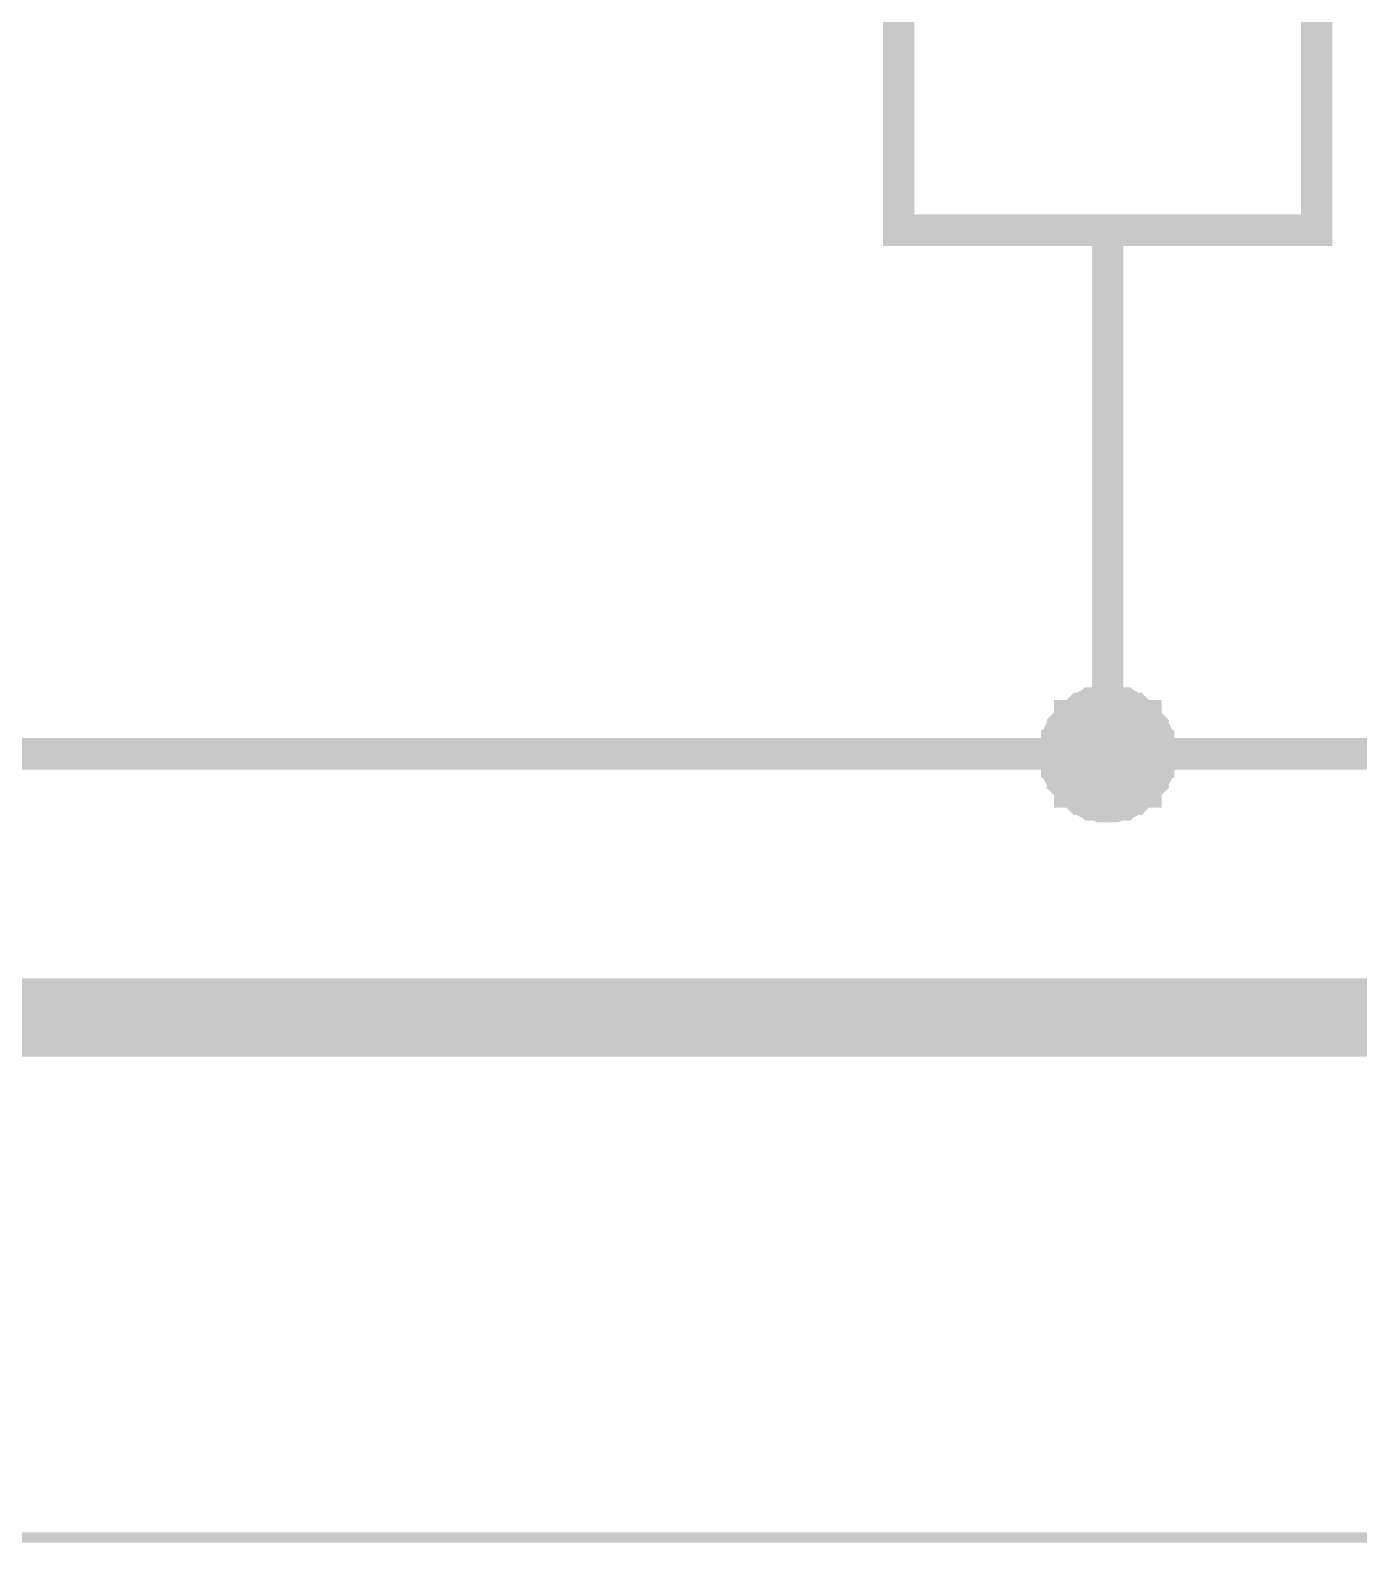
# Model space of a CAD drawing. Extents: x 0 to 594, y 0 to 420.
# Drawn here: x 32.33 to 45.03, y -0.05 to 14.4 of the extents above; entities that cross this region are included whole.
import ezdxf

# ---------------------------------------------------------------- set-up
doc = ezdxf.new("R2010")
doc.units = 0
doc.layers.add('SHEET', color=255, linetype='CONTINUOUS')

msp = doc.modelspace()

# ---------------------------------------------------------------- linework, layer by layer
at = {"layer": 'SHEET'}
for points, const_width in [([(0.174, 420), (0.174, 0), (593.861, 0), (593.861, 420), (0.174, 420), (0.174, 420)], 0.0991), ([(0.174, 420), (0.174, 0), (593.861, 0), (593.861, 420), (0.174, 420), (0.174, 420)], 0.0991), ([(40.633, 22.498), (44.626, 22.498), (44.626, 12.491), (40.633, 12.491), (40.633, 22.498)], 0.3)]:
    msp.add_lwpolyline(points, close=True, dxfattribs=dict(at, const_width=const_width))
for points, const_width in [([(27.644, 24.999), (27.644, 7.488), (42.63, 7.488), (55.114, 7.488), (77.619, 7.488), (77.619, 37.49)], 0.3), ([(42.63, 12.491), (42.63, 7.488)], 0.3), ([(42.126, 7.488), (42.126, 7.505), (42.126, 7.54), (42.126, 7.557), (42.143, 7.592), (42.143, 7.609), (42.143, 7.644), (42.161, 7.661), (42.161, 7.679), (42.178, 7.713), (42.195, 7.731), (42.195, 7.748), (42.213, 7.766), (42.23, 7.783), (42.247, 7.8), (42.265, 7.818), (42.265, 7.852), (42.3, 7.852), (42.317, 7.87), (42.334, 7.887), (42.352, 7.905), (42.369, 7.922), (42.386, 7.922), (42.404, 7.939), (42.438, 7.957), (42.456, 7.957), (42.473, 7.974), (42.508, 7.974), (42.525, 7.974), (42.56, 7.991), (42.577, 7.991), (42.612, 7.991), (42.63, 7.991)], 0.3), ([(42.126, 7.488), (42.126, 7.505), (42.126, 7.54), (42.126, 7.557), (42.143, 7.592), (42.143, 7.609), (42.143, 7.644), (42.161, 7.661), (42.161, 7.679), (42.178, 7.713), (42.195, 7.731), (42.195, 7.748), (42.213, 7.766), (42.23, 7.783), (42.247, 7.8), (42.265, 7.818), (42.265, 7.852), (42.3, 7.852), (42.317, 7.87), (42.334, 7.887), (42.352, 7.905), (42.369, 7.922), (42.386, 7.922), (42.404, 7.939), (42.438, 7.957), (42.456, 7.957), (42.473, 7.974), (42.508, 7.974), (42.525, 7.974), (42.56, 7.991), (42.577, 7.991), (42.612, 7.991), (42.63, 7.991)], 0.3), ([(42.126, 7.488), (42.126, 7.505), (42.126, 7.54), (42.126, 7.557), (42.143, 7.592), (42.143, 7.609), (42.143, 7.644), (42.161, 7.661), (42.161, 7.679), (42.178, 7.713), (42.195, 7.731), (42.195, 7.748), (42.213, 7.766), (42.23, 7.783), (42.247, 7.8), (42.265, 7.818), (42.265, 7.852), (42.3, 7.852), (42.317, 7.87), (42.334, 7.887), (42.352, 7.905), (42.369, 7.922), (42.386, 7.922), (42.404, 7.939), (42.438, 7.957), (42.456, 7.957), (42.473, 7.974), (42.508, 7.974), (42.525, 7.974), (42.56, 7.991), (42.577, 7.991), (42.612, 7.991), (42.63, 7.991)], 0.3), ([(42.126, 7.488), (42.126, 7.505), (42.126, 7.54), (42.126, 7.557), (42.143, 7.592), (42.143, 7.609), (42.143, 7.644), (42.161, 7.661), (42.161, 7.679), (42.178, 7.713), (42.195, 7.731), (42.195, 7.748), (42.213, 7.766), (42.23, 7.783), (42.247, 7.8), (42.265, 7.818), (42.265, 7.852), (42.3, 7.852), (42.317, 7.87), (42.334, 7.887), (42.352, 7.905), (42.369, 7.922), (42.386, 7.922), (42.404, 7.939), (42.438, 7.957), (42.456, 7.957), (42.473, 7.974), (42.508, 7.974), (42.525, 7.974), (42.56, 7.991), (42.577, 7.991), (42.612, 7.991), (42.63, 7.991)], 0.3), ([(42.126, 7.488), (42.126, 7.505), (42.126, 7.54), (42.126, 7.557), (42.143, 7.592), (42.143, 7.609), (42.143, 7.644), (42.161, 7.661), (42.161, 7.679), (42.178, 7.713), (42.195, 7.731), (42.195, 7.748), (42.213, 7.766), (42.23, 7.783), (42.247, 7.8), (42.265, 7.818), (42.265, 7.852), (42.3, 7.852), (42.317, 7.87), (42.334, 7.887), (42.352, 7.905), (42.369, 7.922), (42.386, 7.922), (42.404, 7.939), (42.438, 7.957), (42.456, 7.957), (42.473, 7.974), (42.508, 7.974), (42.525, 7.974), (42.56, 7.991), (42.577, 7.991), (42.612, 7.991), (42.63, 7.991)], 0.3), ([(42.63, 7.991), (42.63, 7.991)], 0.3), ([(42.63, 7.991), (42.647, 7.991), (42.682, 7.991), (42.699, 7.991), (42.734, 7.974), (42.751, 7.974), (42.786, 7.974), (42.803, 7.957), (42.821, 7.957), (42.855, 7.939), (42.873, 7.922), (42.89, 7.922), (42.907, 7.905), (42.925, 7.887), (42.942, 7.87), (42.959, 7.852), (42.994, 7.852), (42.994, 7.818), (43.012, 7.8), (43.029, 7.783), (43.046, 7.766), (43.064, 7.748), (43.064, 7.731), (43.081, 7.713), (43.098, 7.679), (43.098, 7.661), (43.116, 7.644), (43.116, 7.609), (43.116, 7.592), (43.133, 7.557), (43.133, 7.54), (43.133, 7.505), (43.133, 7.488)], 0.3), ([(42.63, 7.991), (42.63, 7.991)], 0.3), ([(42.63, 7.991), (42.647, 7.991), (42.682, 7.991), (42.699, 7.991), (42.734, 7.974), (42.751, 7.974), (42.786, 7.974), (42.803, 7.957), (42.821, 7.957), (42.855, 7.939), (42.873, 7.922), (42.89, 7.922), (42.907, 7.905), (42.925, 7.887), (42.942, 7.87), (42.959, 7.852), (42.994, 7.852), (42.994, 7.818), (43.012, 7.8), (43.029, 7.783), (43.046, 7.766), (43.064, 7.748), (43.064, 7.731), (43.081, 7.713), (43.098, 7.679), (43.098, 7.661), (43.116, 7.644), (43.116, 7.609), (43.116, 7.592), (43.133, 7.557), (43.133, 7.54), (43.133, 7.505), (43.133, 7.488)], 0.3), ([(42.63, 7.991), (42.63, 7.991)], 0.3), ([(42.63, 7.991), (42.647, 7.991), (42.682, 7.991), (42.699, 7.991), (42.734, 7.974), (42.751, 7.974), (42.786, 7.974), (42.803, 7.957), (42.821, 7.957), (42.855, 7.939), (42.873, 7.922), (42.89, 7.922), (42.907, 7.905), (42.925, 7.887), (42.942, 7.87), (42.959, 7.852), (42.994, 7.852), (42.994, 7.818), (43.012, 7.8), (43.029, 7.783), (43.046, 7.766), (43.064, 7.748), (43.064, 7.731), (43.081, 7.713), (43.098, 7.679), (43.098, 7.661), (43.116, 7.644), (43.116, 7.609), (43.116, 7.592), (43.133, 7.557), (43.133, 7.54), (43.133, 7.505), (43.133, 7.488)], 0.3), ([(42.63, 7.991), (42.63, 7.991)], 0.3), ([(42.63, 7.991), (42.647, 7.991), (42.682, 7.991), (42.699, 7.991), (42.734, 7.974), (42.751, 7.974), (42.786, 7.974), (42.803, 7.957), (42.821, 7.957), (42.855, 7.939), (42.873, 7.922), (42.89, 7.922), (42.907, 7.905), (42.925, 7.887), (42.942, 7.87), (42.959, 7.852), (42.994, 7.852), (42.994, 7.818), (43.012, 7.8), (43.029, 7.783), (43.046, 7.766), (43.064, 7.748), (43.064, 7.731), (43.081, 7.713), (43.098, 7.679), (43.098, 7.661), (43.116, 7.644), (43.116, 7.609), (43.116, 7.592), (43.133, 7.557), (43.133, 7.54), (43.133, 7.505), (43.133, 7.488)], 0.3), ([(42.63, 7.991), (42.63, 7.991)], 0.3), ([(42.63, 7.991), (42.647, 7.991), (42.682, 7.991), (42.699, 7.991), (42.734, 7.974), (42.751, 7.974), (42.786, 7.974), (42.803, 7.957), (42.821, 7.957), (42.855, 7.939), (42.873, 7.922), (42.89, 7.922), (42.907, 7.905), (42.925, 7.887), (42.942, 7.87), (42.959, 7.852), (42.994, 7.852), (42.994, 7.818), (43.012, 7.8), (43.029, 7.783), (43.046, 7.766), (43.064, 7.748), (43.064, 7.731), (43.081, 7.713), (43.098, 7.679), (43.098, 7.661), (43.116, 7.644), (43.116, 7.609), (43.116, 7.592), (43.133, 7.557), (43.133, 7.54), (43.133, 7.505), (43.133, 7.488)], 0.3), ([(42.126, 7.488), (42.126, 7.505), (42.126, 7.54), (42.126, 7.557), (42.143, 7.592), (42.143, 7.609), (42.143, 7.644), (42.161, 7.661), (42.161, 7.679), (42.178, 7.713), (42.195, 7.731), (42.195, 7.748), (42.213, 7.766), (42.23, 7.783), (42.247, 7.8), (42.265, 7.818), (42.265, 7.852), (42.3, 7.852), (42.317, 7.87), (42.334, 7.887), (42.352, 7.905), (42.369, 7.922), (42.386, 7.922), (42.404, 7.939), (42.438, 7.957), (42.456, 7.957), (42.473, 7.974), (42.508, 7.974), (42.525, 7.974), (42.56, 7.991), (42.577, 7.991), (42.612, 7.991), (42.63, 7.991)], 0.0991), ([(42.126, 7.488), (42.126, 7.505), (42.126, 7.54), (42.126, 7.557), (42.143, 7.592), (42.143, 7.609), (42.143, 7.644), (42.161, 7.661), (42.161, 7.679), (42.178, 7.713), (42.195, 7.731), (42.195, 7.748), (42.213, 7.766), (42.23, 7.783), (42.247, 7.8), (42.265, 7.818), (42.265, 7.852), (42.3, 7.852), (42.317, 7.87), (42.334, 7.887), (42.352, 7.905), (42.369, 7.922), (42.386, 7.922), (42.404, 7.939), (42.438, 7.957), (42.456, 7.957), (42.473, 7.974), (42.508, 7.974), (42.525, 7.974), (42.56, 7.991), (42.577, 7.991), (42.612, 7.991), (42.63, 7.991)], 0.0991), ([(42.126, 7.488), (42.126, 7.505), (42.126, 7.54), (42.126, 7.557), (42.143, 7.592), (42.143, 7.609), (42.143, 7.644), (42.161, 7.661), (42.161, 7.679), (42.178, 7.713), (42.195, 7.731), (42.195, 7.748), (42.213, 7.766), (42.23, 7.783), (42.247, 7.8), (42.265, 7.818), (42.265, 7.852), (42.3, 7.852), (42.317, 7.87), (42.334, 7.887), (42.352, 7.905), (42.369, 7.922), (42.386, 7.922), (42.404, 7.939), (42.438, 7.957), (42.456, 7.957), (42.473, 7.974), (42.508, 7.974), (42.525, 7.974), (42.56, 7.991), (42.577, 7.991), (42.612, 7.991), (42.63, 7.991)], 0.0991), ([(42.126, 7.488), (42.126, 7.505), (42.126, 7.54), (42.126, 7.557), (42.143, 7.592), (42.143, 7.609), (42.143, 7.644), (42.161, 7.661), (42.161, 7.679), (42.178, 7.713), (42.195, 7.731), (42.195, 7.748), (42.213, 7.766), (42.23, 7.783), (42.247, 7.8), (42.265, 7.818), (42.265, 7.852), (42.3, 7.852), (42.317, 7.87), (42.334, 7.887), (42.352, 7.905), (42.369, 7.922), (42.386, 7.922), (42.404, 7.939), (42.438, 7.957), (42.456, 7.957), (42.473, 7.974), (42.508, 7.974), (42.525, 7.974), (42.56, 7.991), (42.577, 7.991), (42.612, 7.991), (42.63, 7.991)], 0.0991), ([(42.126, 7.488), (42.126, 7.505), (42.126, 7.54), (42.126, 7.557), (42.143, 7.592), (42.143, 7.609), (42.143, 7.644), (42.161, 7.661), (42.161, 7.679), (42.178, 7.713), (42.195, 7.731), (42.195, 7.748), (42.213, 7.766), (42.23, 7.783), (42.247, 7.8), (42.265, 7.818), (42.265, 7.852), (42.3, 7.852), (42.317, 7.87), (42.334, 7.887), (42.352, 7.905), (42.369, 7.922), (42.386, 7.922), (42.404, 7.939), (42.438, 7.957), (42.456, 7.957), (42.473, 7.974), (42.508, 7.974), (42.525, 7.974), (42.56, 7.991), (42.577, 7.991), (42.612, 7.991), (42.63, 7.991)], 0.0991), ([(42.63, 7.991), (42.63, 7.991)], 0.0991), ([(42.63, 7.991), (42.647, 7.991), (42.682, 7.991), (42.699, 7.991), (42.734, 7.974), (42.751, 7.974), (42.786, 7.974), (42.803, 7.957), (42.821, 7.957), (42.855, 7.939), (42.873, 7.922), (42.89, 7.922), (42.907, 7.905), (42.925, 7.887), (42.942, 7.87), (42.959, 7.852), (42.994, 7.852), (42.994, 7.818), (43.012, 7.8), (43.029, 7.783), (43.046, 7.766), (43.064, 7.748), (43.064, 7.731), (43.081, 7.713), (43.098, 7.679), (43.098, 7.661), (43.116, 7.644), (43.116, 7.609), (43.116, 7.592), (43.133, 7.557), (43.133, 7.54), (43.133, 7.505), (43.133, 7.488)], 0.0991), ([(42.63, 7.991), (42.63, 7.991)], 0.0991), ([(42.63, 7.991), (42.647, 7.991), (42.682, 7.991), (42.699, 7.991), (42.734, 7.974), (42.751, 7.974), (42.786, 7.974), (42.803, 7.957), (42.821, 7.957), (42.855, 7.939), (42.873, 7.922), (42.89, 7.922), (42.907, 7.905), (42.925, 7.887), (42.942, 7.87), (42.959, 7.852), (42.994, 7.852), (42.994, 7.818), (43.012, 7.8), (43.029, 7.783), (43.046, 7.766), (43.064, 7.748), (43.064, 7.731), (43.081, 7.713), (43.098, 7.679), (43.098, 7.661), (43.116, 7.644), (43.116, 7.609), (43.116, 7.592), (43.133, 7.557), (43.133, 7.54), (43.133, 7.505), (43.133, 7.488)], 0.0991), ([(42.63, 7.991), (42.63, 7.991)], 0.0991), ([(42.63, 7.991), (42.647, 7.991), (42.682, 7.991), (42.699, 7.991), (42.734, 7.974), (42.751, 7.974), (42.786, 7.974), (42.803, 7.957), (42.821, 7.957), (42.855, 7.939), (42.873, 7.922), (42.89, 7.922), (42.907, 7.905), (42.925, 7.887), (42.942, 7.87), (42.959, 7.852), (42.994, 7.852), (42.994, 7.818), (43.012, 7.8), (43.029, 7.783), (43.046, 7.766), (43.064, 7.748), (43.064, 7.731), (43.081, 7.713), (43.098, 7.679), (43.098, 7.661), (43.116, 7.644), (43.116, 7.609), (43.116, 7.592), (43.133, 7.557), (43.133, 7.54), (43.133, 7.505), (43.133, 7.488)], 0.0991), ([(42.63, 7.991), (42.63, 7.991)], 0.0991), ([(42.63, 7.991), (42.647, 7.991), (42.682, 7.991), (42.699, 7.991), (42.734, 7.974), (42.751, 7.974), (42.786, 7.974), (42.803, 7.957), (42.821, 7.957), (42.855, 7.939), (42.873, 7.922), (42.89, 7.922), (42.907, 7.905), (42.925, 7.887), (42.942, 7.87), (42.959, 7.852), (42.994, 7.852), (42.994, 7.818), (43.012, 7.8), (43.029, 7.783), (43.046, 7.766), (43.064, 7.748), (43.064, 7.731), (43.081, 7.713), (43.098, 7.679), (43.098, 7.661), (43.116, 7.644), (43.116, 7.609), (43.116, 7.592), (43.133, 7.557), (43.133, 7.54), (43.133, 7.505), (43.133, 7.488)], 0.0991), ([(42.63, 7.991), (42.63, 7.991)], 0.0991), ([(42.63, 7.991), (42.647, 7.991), (42.682, 7.991), (42.699, 7.991), (42.734, 7.974), (42.751, 7.974), (42.786, 7.974), (42.803, 7.957), (42.821, 7.957), (42.855, 7.939), (42.873, 7.922), (42.89, 7.922), (42.907, 7.905), (42.925, 7.887), (42.942, 7.87), (42.959, 7.852), (42.994, 7.852), (42.994, 7.818), (43.012, 7.8), (43.029, 7.783), (43.046, 7.766), (43.064, 7.748), (43.064, 7.731), (43.081, 7.713), (43.098, 7.679), (43.098, 7.661), (43.116, 7.644), (43.116, 7.609), (43.116, 7.592), (43.133, 7.557), (43.133, 7.54), (43.133, 7.505), (43.133, 7.488)], 0.0991), ([(42.63, 6.984), (42.612, 6.984), (42.577, 6.984), (42.56, 6.984), (42.525, 7.001), (42.508, 7.001), (42.473, 7.001), (42.456, 7.019), (42.438, 7.019), (42.404, 7.036), (42.386, 7.053), (42.369, 7.053), (42.352, 7.071), (42.334, 7.088), (42.317, 7.105), (42.3, 7.123), (42.265, 7.123), (42.265, 7.158), (42.247, 7.175), (42.23, 7.192), (42.213, 7.21), (42.195, 7.227), (42.195, 7.244), (42.178, 7.262), (42.161, 7.296), (42.161, 7.314), (42.143, 7.331), (42.143, 7.366), (42.143, 7.383), (42.126, 7.418), (42.126, 7.435), (42.126, 7.47), (42.126, 7.488)], 0.3), ([(42.126, 7.488), (42.126, 7.488)], 0.3), ([(42.63, 6.984), (42.612, 6.984), (42.577, 6.984), (42.56, 6.984), (42.525, 7.001), (42.508, 7.001), (42.473, 7.001), (42.456, 7.019), (42.438, 7.019), (42.404, 7.036), (42.386, 7.053), (42.369, 7.053), (42.352, 7.071), (42.334, 7.088), (42.317, 7.105), (42.3, 7.123), (42.265, 7.123), (42.265, 7.158), (42.247, 7.175), (42.23, 7.192), (42.213, 7.21), (42.195, 7.227), (42.195, 7.244), (42.178, 7.262), (42.161, 7.296), (42.161, 7.314), (42.143, 7.331), (42.143, 7.366), (42.143, 7.383), (42.126, 7.418), (42.126, 7.435), (42.126, 7.47), (42.126, 7.488)], 0.3), ([(42.126, 7.488), (42.126, 7.488)], 0.3), ([(42.63, 6.984), (42.612, 6.984), (42.577, 6.984), (42.56, 6.984), (42.525, 7.001), (42.508, 7.001), (42.473, 7.001), (42.456, 7.019), (42.438, 7.019), (42.404, 7.036), (42.386, 7.053), (42.369, 7.053), (42.352, 7.071), (42.334, 7.088), (42.317, 7.105), (42.3, 7.123), (42.265, 7.123), (42.265, 7.158), (42.247, 7.175), (42.23, 7.192), (42.213, 7.21), (42.195, 7.227), (42.195, 7.244), (42.178, 7.262), (42.161, 7.296), (42.161, 7.314), (42.143, 7.331), (42.143, 7.366), (42.143, 7.383), (42.126, 7.418), (42.126, 7.435), (42.126, 7.47), (42.126, 7.488)], 0.3), ([(42.126, 7.488), (42.126, 7.488)], 0.3), ([(42.63, 6.984), (42.612, 6.984), (42.577, 6.984), (42.56, 6.984), (42.525, 7.001), (42.508, 7.001), (42.473, 7.001), (42.456, 7.019), (42.438, 7.019), (42.404, 7.036), (42.386, 7.053), (42.369, 7.053), (42.352, 7.071), (42.334, 7.088), (42.317, 7.105), (42.3, 7.123), (42.265, 7.123), (42.265, 7.158), (42.247, 7.175), (42.23, 7.192), (42.213, 7.21), (42.195, 7.227), (42.195, 7.244), (42.178, 7.262), (42.161, 7.296), (42.161, 7.314), (42.143, 7.331), (42.143, 7.366), (42.143, 7.383), (42.126, 7.418), (42.126, 7.435), (42.126, 7.47), (42.126, 7.488)], 0.3), ([(42.126, 7.488), (42.126, 7.488)], 0.3), ([(42.63, 6.984), (42.612, 6.984), (42.577, 6.984), (42.56, 6.984), (42.525, 7.001), (42.508, 7.001), (42.473, 7.001), (42.456, 7.019), (42.438, 7.019), (42.404, 7.036), (42.386, 7.053), (42.369, 7.053), (42.352, 7.071), (42.334, 7.088), (42.317, 7.105), (42.3, 7.123), (42.265, 7.123), (42.265, 7.158), (42.247, 7.175), (42.23, 7.192), (42.213, 7.21), (42.195, 7.227), (42.195, 7.244), (42.178, 7.262), (42.161, 7.296), (42.161, 7.314), (42.143, 7.331), (42.143, 7.366), (42.143, 7.383), (42.126, 7.418), (42.126, 7.435), (42.126, 7.47), (42.126, 7.488)], 0.3), ([(42.126, 7.488), (42.126, 7.488)], 0.3), ([(42.63, 6.984), (42.612, 6.984), (42.577, 6.984), (42.56, 6.984), (42.525, 7.001), (42.508, 7.001), (42.473, 7.001), (42.456, 7.019), (42.438, 7.019), (42.404, 7.036), (42.386, 7.053), (42.369, 7.053), (42.352, 7.071), (42.334, 7.088), (42.317, 7.105), (42.3, 7.123), (42.265, 7.123), (42.265, 7.158), (42.247, 7.175), (42.23, 7.192), (42.213, 7.21), (42.195, 7.227), (42.195, 7.244), (42.178, 7.262), (42.161, 7.296), (42.161, 7.314), (42.143, 7.331), (42.143, 7.366), (42.143, 7.383), (42.126, 7.418), (42.126, 7.435), (42.126, 7.47), (42.126, 7.488)], 0.0991), ([(42.126, 7.488), (42.126, 7.488)], 0.0991), ([(42.63, 6.984), (42.612, 6.984), (42.577, 6.984), (42.56, 6.984), (42.525, 7.001), (42.508, 7.001), (42.473, 7.001), (42.456, 7.019), (42.438, 7.019), (42.404, 7.036), (42.386, 7.053), (42.369, 7.053), (42.352, 7.071), (42.334, 7.088), (42.317, 7.105), (42.3, 7.123), (42.265, 7.123), (42.265, 7.158), (42.247, 7.175), (42.23, 7.192), (42.213, 7.21), (42.195, 7.227), (42.195, 7.244), (42.178, 7.262), (42.161, 7.296), (42.161, 7.314), (42.143, 7.331), (42.143, 7.366), (42.143, 7.383), (42.126, 7.418), (42.126, 7.435), (42.126, 7.47), (42.126, 7.488)], 0.0991), ([(42.126, 7.488), (42.126, 7.488)], 0.0991), ([(42.63, 6.984), (42.612, 6.984), (42.577, 6.984), (42.56, 6.984), (42.525, 7.001), (42.508, 7.001), (42.473, 7.001), (42.456, 7.019), (42.438, 7.019), (42.404, 7.036), (42.386, 7.053), (42.369, 7.053), (42.352, 7.071), (42.334, 7.088), (42.317, 7.105), (42.3, 7.123), (42.265, 7.123), (42.265, 7.158), (42.247, 7.175), (42.23, 7.192), (42.213, 7.21), (42.195, 7.227), (42.195, 7.244), (42.178, 7.262), (42.161, 7.296), (42.161, 7.314), (42.143, 7.331), (42.143, 7.366), (42.143, 7.383), (42.126, 7.418), (42.126, 7.435), (42.126, 7.47), (42.126, 7.488)], 0.0991), ([(42.126, 7.488), (42.126, 7.488)], 0.0991), ([(42.63, 6.984), (42.612, 6.984), (42.577, 6.984), (42.56, 6.984), (42.525, 7.001), (42.508, 7.001), (42.473, 7.001), (42.456, 7.019), (42.438, 7.019), (42.404, 7.036), (42.386, 7.053), (42.369, 7.053), (42.352, 7.071), (42.334, 7.088), (42.317, 7.105), (42.3, 7.123), (42.265, 7.123), (42.265, 7.158), (42.247, 7.175), (42.23, 7.192), (42.213, 7.21), (42.195, 7.227), (42.195, 7.244), (42.178, 7.262), (42.161, 7.296), (42.161, 7.314), (42.143, 7.331), (42.143, 7.366), (42.143, 7.383), (42.126, 7.418), (42.126, 7.435), (42.126, 7.47), (42.126, 7.488)], 0.0991), ([(42.126, 7.488), (42.126, 7.488)], 0.0991), ([(42.63, 6.984), (42.612, 6.984), (42.577, 6.984), (42.56, 6.984), (42.525, 7.001), (42.508, 7.001), (42.473, 7.001), (42.456, 7.019), (42.438, 7.019), (42.404, 7.036), (42.386, 7.053), (42.369, 7.053), (42.352, 7.071), (42.334, 7.088), (42.317, 7.105), (42.3, 7.123), (42.265, 7.123), (42.265, 7.158), (42.247, 7.175), (42.23, 7.192), (42.213, 7.21), (42.195, 7.227), (42.195, 7.244), (42.178, 7.262), (42.161, 7.296), (42.161, 7.314), (42.143, 7.331), (42.143, 7.366), (42.143, 7.383), (42.126, 7.418), (42.126, 7.435), (42.126, 7.47), (42.126, 7.488)], 0.0991), ([(42.126, 7.488), (42.126, 7.488)], 0.0991), ([(43.133, 7.488), (43.133, 7.47), (43.133, 7.435), (43.133, 7.418), (43.116, 7.383), (43.116, 7.366), (43.116, 7.331), (43.098, 7.314), (43.098, 7.296), (43.081, 7.262), (43.064, 7.244), (43.064, 7.227), (43.046, 7.21), (43.029, 7.192), (43.012, 7.175), (42.994, 7.158), (42.994, 7.123), (42.959, 7.123), (42.942, 7.105), (42.925, 7.088), (42.907, 7.071), (42.89, 7.053), (42.873, 7.053), (42.855, 7.036), (42.821, 7.019), (42.803, 7.019), (42.786, 7.001), (42.751, 7.001), (42.734, 7.001), (42.699, 6.984), (42.682, 6.984), (42.647, 6.984), (42.63, 6.984)], 0.3), ([(43.133, 7.488), (43.133, 7.47), (43.133, 7.435), (43.133, 7.418), (43.116, 7.383), (43.116, 7.366), (43.116, 7.331), (43.098, 7.314), (43.098, 7.296), (43.081, 7.262), (43.064, 7.244), (43.064, 7.227), (43.046, 7.21), (43.029, 7.192), (43.012, 7.175), (42.994, 7.158), (42.994, 7.123), (42.959, 7.123), (42.942, 7.105), (42.925, 7.088), (42.907, 7.071), (42.89, 7.053), (42.873, 7.053), (42.855, 7.036), (42.821, 7.019), (42.803, 7.019), (42.786, 7.001), (42.751, 7.001), (42.734, 7.001), (42.699, 6.984), (42.682, 6.984), (42.647, 6.984), (42.63, 6.984)], 0.3), ([(43.133, 7.488), (43.133, 7.47), (43.133, 7.435), (43.133, 7.418), (43.116, 7.383), (43.116, 7.366), (43.116, 7.331), (43.098, 7.314), (43.098, 7.296), (43.081, 7.262), (43.064, 7.244), (43.064, 7.227), (43.046, 7.21), (43.029, 7.192), (43.012, 7.175), (42.994, 7.158), (42.994, 7.123), (42.959, 7.123), (42.942, 7.105), (42.925, 7.088), (42.907, 7.071), (42.89, 7.053), (42.873, 7.053), (42.855, 7.036), (42.821, 7.019), (42.803, 7.019), (42.786, 7.001), (42.751, 7.001), (42.734, 7.001), (42.699, 6.984), (42.682, 6.984), (42.647, 6.984), (42.63, 6.984)], 0.3), ([(43.133, 7.488), (43.133, 7.47), (43.133, 7.435), (43.133, 7.418), (43.116, 7.383), (43.116, 7.366), (43.116, 7.331), (43.098, 7.314), (43.098, 7.296), (43.081, 7.262), (43.064, 7.244), (43.064, 7.227), (43.046, 7.21), (43.029, 7.192), (43.012, 7.175), (42.994, 7.158), (42.994, 7.123), (42.959, 7.123), (42.942, 7.105), (42.925, 7.088), (42.907, 7.071), (42.89, 7.053), (42.873, 7.053), (42.855, 7.036), (42.821, 7.019), (42.803, 7.019), (42.786, 7.001), (42.751, 7.001), (42.734, 7.001), (42.699, 6.984), (42.682, 6.984), (42.647, 6.984), (42.63, 6.984)], 0.3), ([(43.133, 7.488), (43.133, 7.47), (43.133, 7.435), (43.133, 7.418), (43.116, 7.383), (43.116, 7.366), (43.116, 7.331), (43.098, 7.314), (43.098, 7.296), (43.081, 7.262), (43.064, 7.244), (43.064, 7.227), (43.046, 7.21), (43.029, 7.192), (43.012, 7.175), (42.994, 7.158), (42.994, 7.123), (42.959, 7.123), (42.942, 7.105), (42.925, 7.088), (42.907, 7.071), (42.89, 7.053), (42.873, 7.053), (42.855, 7.036), (42.821, 7.019), (42.803, 7.019), (42.786, 7.001), (42.751, 7.001), (42.734, 7.001), (42.699, 6.984), (42.682, 6.984), (42.647, 6.984), (42.63, 6.984)], 0.3), ([(43.133, 7.488), (43.133, 7.47), (43.133, 7.435), (43.133, 7.418), (43.116, 7.383), (43.116, 7.366), (43.116, 7.331), (43.098, 7.314), (43.098, 7.296), (43.081, 7.262), (43.064, 7.244), (43.064, 7.227), (43.046, 7.21), (43.029, 7.192), (43.012, 7.175), (42.994, 7.158), (42.994, 7.123), (42.959, 7.123), (42.942, 7.105), (42.925, 7.088), (42.907, 7.071), (42.89, 7.053), (42.873, 7.053), (42.855, 7.036), (42.821, 7.019), (42.803, 7.019), (42.786, 7.001), (42.751, 7.001), (42.734, 7.001), (42.699, 6.984), (42.682, 6.984), (42.647, 6.984), (42.63, 6.984)], 0.0991), ([(43.133, 7.488), (43.133, 7.47), (43.133, 7.435), (43.133, 7.418), (43.116, 7.383), (43.116, 7.366), (43.116, 7.331), (43.098, 7.314), (43.098, 7.296), (43.081, 7.262), (43.064, 7.244), (43.064, 7.227), (43.046, 7.21), (43.029, 7.192), (43.012, 7.175), (42.994, 7.158), (42.994, 7.123), (42.959, 7.123), (42.942, 7.105), (42.925, 7.088), (42.907, 7.071), (42.89, 7.053), (42.873, 7.053), (42.855, 7.036), (42.821, 7.019), (42.803, 7.019), (42.786, 7.001), (42.751, 7.001), (42.734, 7.001), (42.699, 6.984), (42.682, 6.984), (42.647, 6.984), (42.63, 6.984)], 0.0991), ([(43.133, 7.488), (43.133, 7.47), (43.133, 7.435), (43.133, 7.418), (43.116, 7.383), (43.116, 7.366), (43.116, 7.331), (43.098, 7.314), (43.098, 7.296), (43.081, 7.262), (43.064, 7.244), (43.064, 7.227), (43.046, 7.21), (43.029, 7.192), (43.012, 7.175), (42.994, 7.158), (42.994, 7.123), (42.959, 7.123), (42.942, 7.105), (42.925, 7.088), (42.907, 7.071), (42.89, 7.053), (42.873, 7.053), (42.855, 7.036), (42.821, 7.019), (42.803, 7.019), (42.786, 7.001), (42.751, 7.001), (42.734, 7.001), (42.699, 6.984), (42.682, 6.984), (42.647, 6.984), (42.63, 6.984)], 0.0991), ([(43.133, 7.488), (43.133, 7.47), (43.133, 7.435), (43.133, 7.418), (43.116, 7.383), (43.116, 7.366), (43.116, 7.331), (43.098, 7.314), (43.098, 7.296), (43.081, 7.262), (43.064, 7.244), (43.064, 7.227), (43.046, 7.21), (43.029, 7.192), (43.012, 7.175), (42.994, 7.158), (42.994, 7.123), (42.959, 7.123), (42.942, 7.105), (42.925, 7.088), (42.907, 7.071), (42.89, 7.053), (42.873, 7.053), (42.855, 7.036), (42.821, 7.019), (42.803, 7.019), (42.786, 7.001), (42.751, 7.001), (42.734, 7.001), (42.699, 6.984), (42.682, 6.984), (42.647, 6.984), (42.63, 6.984)], 0.0991), ([(43.133, 7.488), (43.133, 7.47), (43.133, 7.435), (43.133, 7.418), (43.116, 7.383), (43.116, 7.366), (43.116, 7.331), (43.098, 7.314), (43.098, 7.296), (43.081, 7.262), (43.064, 7.244), (43.064, 7.227), (43.046, 7.21), (43.029, 7.192), (43.012, 7.175), (42.994, 7.158), (42.994, 7.123), (42.959, 7.123), (42.942, 7.105), (42.925, 7.088), (42.907, 7.071), (42.89, 7.053), (42.873, 7.053), (42.855, 7.036), (42.821, 7.019), (42.803, 7.019), (42.786, 7.001), (42.751, 7.001), (42.734, 7.001), (42.699, 6.984), (42.682, 6.984), (42.647, 6.984), (42.63, 6.984)], 0.0991), ([(43.133, 7.488), (43.133, 7.488), (43.133, 7.488), (43.133, 7.488), (43.133, 7.488), (43.133, 7.488), (43.133, 7.488), (43.133, 7.488), (43.133, 7.488), (43.133, 7.488), (43.133, 7.488), (43.133, 7.488), (43.133, 7.488), (43.133, 7.488), (43.133, 7.488), (43.133, 7.488), (43.133, 7.488), (43.133, 7.488), (43.133, 7.488), (43.133, 7.488), (43.133, 7.488), (43.133, 7.488), (43.133, 7.488), (43.133, 7.488), (43.133, 7.488), (43.133, 7.488), (43.133, 7.488), (43.133, 7.488), (43.133, 7.488), (43.133, 7.488), (43.133, 7.488), (43.133, 7.488), (43.133, 7.488)], 0.3), ([(43.133, 7.488), (43.133, 7.488)], 0.3), ([(43.133, 7.488), (43.133, 7.488), (43.133, 7.488), (43.133, 7.488), (43.133, 7.488), (43.133, 7.488), (43.133, 7.488), (43.133, 7.488), (43.133, 7.488), (43.133, 7.488), (43.133, 7.488), (43.133, 7.488), (43.133, 7.488), (43.133, 7.488), (43.133, 7.488), (43.133, 7.488), (43.133, 7.488), (43.133, 7.488), (43.133, 7.488), (43.133, 7.488), (43.133, 7.488), (43.133, 7.488), (43.133, 7.488), (43.133, 7.488), (43.133, 7.488), (43.133, 7.488), (43.133, 7.488), (43.133, 7.488), (43.133, 7.488), (43.133, 7.488), (43.133, 7.488), (43.133, 7.488), (43.133, 7.488)], 0.3), ([(43.133, 7.488), (43.133, 7.488)], 0.3), ([(43.133, 7.488), (43.133, 7.488), (43.133, 7.488), (43.133, 7.488), (43.133, 7.488), (43.133, 7.488), (43.133, 7.488), (43.133, 7.488), (43.133, 7.488), (43.133, 7.488), (43.133, 7.488), (43.133, 7.488), (43.133, 7.488), (43.133, 7.488), (43.133, 7.488), (43.133, 7.488), (43.133, 7.488), (43.133, 7.488), (43.133, 7.488), (43.133, 7.488), (43.133, 7.488), (43.133, 7.488), (43.133, 7.488), (43.133, 7.488), (43.133, 7.488), (43.133, 7.488), (43.133, 7.488), (43.133, 7.488), (43.133, 7.488), (43.133, 7.488), (43.133, 7.488), (43.133, 7.488), (43.133, 7.488)], 0.3), ([(43.133, 7.488), (43.133, 7.488)], 0.3), ([(43.133, 7.488), (43.133, 7.488), (43.133, 7.488), (43.133, 7.488), (43.133, 7.488), (43.133, 7.488), (43.133, 7.488), (43.133, 7.488), (43.133, 7.488), (43.133, 7.488), (43.133, 7.488), (43.133, 7.488), (43.133, 7.488), (43.133, 7.488), (43.133, 7.488), (43.133, 7.488), (43.133, 7.488), (43.133, 7.488), (43.133, 7.488), (43.133, 7.488), (43.133, 7.488), (43.133, 7.488), (43.133, 7.488), (43.133, 7.488), (43.133, 7.488), (43.133, 7.488), (43.133, 7.488), (43.133, 7.488), (43.133, 7.488), (43.133, 7.488), (43.133, 7.488), (43.133, 7.488), (43.133, 7.488)], 0.3), ([(43.133, 7.488), (43.133, 7.488)], 0.3), ([(43.133, 7.488), (43.133, 7.488), (43.133, 7.488), (43.133, 7.488), (43.133, 7.488), (43.133, 7.488), (43.133, 7.488), (43.133, 7.488), (43.133, 7.488), (43.133, 7.488), (43.133, 7.488), (43.133, 7.488), (43.133, 7.488), (43.133, 7.488), (43.133, 7.488), (43.133, 7.488), (43.133, 7.488), (43.133, 7.488), (43.133, 7.488), (43.133, 7.488), (43.133, 7.488), (43.133, 7.488), (43.133, 7.488), (43.133, 7.488), (43.133, 7.488), (43.133, 7.488), (43.133, 7.488), (43.133, 7.488), (43.133, 7.488), (43.133, 7.488), (43.133, 7.488), (43.133, 7.488), (43.133, 7.488)], 0.3), ([(43.133, 7.488), (43.133, 7.488)], 0.3), ([(43.133, 7.488), (43.133, 7.488), (43.133, 7.488), (43.133, 7.488), (43.133, 7.488), (43.133, 7.488), (43.133, 7.488), (43.133, 7.488), (43.133, 7.488), (43.133, 7.488), (43.133, 7.488), (43.133, 7.488), (43.133, 7.488), (43.133, 7.488), (43.133, 7.488), (43.133, 7.488), (43.133, 7.488), (43.133, 7.488), (43.133, 7.488), (43.133, 7.488), (43.133, 7.488), (43.133, 7.488), (43.133, 7.488), (43.133, 7.488), (43.133, 7.488), (43.133, 7.488), (43.133, 7.488), (43.133, 7.488), (43.133, 7.488), (43.133, 7.488), (43.133, 7.488), (43.133, 7.488), (43.133, 7.488)], 0.0991), ([(43.133, 7.488), (43.133, 7.488)], 0.0991), ([(43.133, 7.488), (43.133, 7.488), (43.133, 7.488), (43.133, 7.488), (43.133, 7.488), (43.133, 7.488), (43.133, 7.488), (43.133, 7.488), (43.133, 7.488), (43.133, 7.488), (43.133, 7.488), (43.133, 7.488), (43.133, 7.488), (43.133, 7.488), (43.133, 7.488), (43.133, 7.488), (43.133, 7.488), (43.133, 7.488), (43.133, 7.488), (43.133, 7.488), (43.133, 7.488), (43.133, 7.488), (43.133, 7.488), (43.133, 7.488), (43.133, 7.488), (43.133, 7.488), (43.133, 7.488), (43.133, 7.488), (43.133, 7.488), (43.133, 7.488), (43.133, 7.488), (43.133, 7.488), (43.133, 7.488)], 0.0991), ([(43.133, 7.488), (43.133, 7.488)], 0.0991), ([(43.133, 7.488), (43.133, 7.488), (43.133, 7.488), (43.133, 7.488), (43.133, 7.488), (43.133, 7.488), (43.133, 7.488), (43.133, 7.488), (43.133, 7.488), (43.133, 7.488), (43.133, 7.488), (43.133, 7.488), (43.133, 7.488), (43.133, 7.488), (43.133, 7.488), (43.133, 7.488), (43.133, 7.488), (43.133, 7.488), (43.133, 7.488), (43.133, 7.488), (43.133, 7.488), (43.133, 7.488), (43.133, 7.488), (43.133, 7.488), (43.133, 7.488), (43.133, 7.488), (43.133, 7.488), (43.133, 7.488), (43.133, 7.488), (43.133, 7.488), (43.133, 7.488), (43.133, 7.488), (43.133, 7.488)], 0.0991), ([(43.133, 7.488), (43.133, 7.488)], 0.0991), ([(43.133, 7.488), (43.133, 7.488), (43.133, 7.488), (43.133, 7.488), (43.133, 7.488), (43.133, 7.488), (43.133, 7.488), (43.133, 7.488), (43.133, 7.488), (43.133, 7.488), (43.133, 7.488), (43.133, 7.488), (43.133, 7.488), (43.133, 7.488), (43.133, 7.488), (43.133, 7.488), (43.133, 7.488), (43.133, 7.488), (43.133, 7.488), (43.133, 7.488), (43.133, 7.488), (43.133, 7.488), (43.133, 7.488), (43.133, 7.488), (43.133, 7.488), (43.133, 7.488), (43.133, 7.488), (43.133, 7.488), (43.133, 7.488), (43.133, 7.488), (43.133, 7.488), (43.133, 7.488), (43.133, 7.488)], 0.0991), ([(43.133, 7.488), (43.133, 7.488)], 0.0991), ([(43.133, 7.488), (43.133, 7.488), (43.133, 7.488), (43.133, 7.488), (43.133, 7.488), (43.133, 7.488), (43.133, 7.488), (43.133, 7.488), (43.133, 7.488), (43.133, 7.488), (43.133, 7.488), (43.133, 7.488), (43.133, 7.488), (43.133, 7.488), (43.133, 7.488), (43.133, 7.488), (43.133, 7.488), (43.133, 7.488), (43.133, 7.488), (43.133, 7.488), (43.133, 7.488), (43.133, 7.488), (43.133, 7.488), (43.133, 7.488), (43.133, 7.488), (43.133, 7.488), (43.133, 7.488), (43.133, 7.488), (43.133, 7.488), (43.133, 7.488), (43.133, 7.488), (43.133, 7.488), (43.133, 7.488)], 0.0991), ([(43.133, 7.488), (43.133, 7.488)], 0.0991), ([(8.161, 4.969), (588.895, 4.969)], 0.749)]:
    msp.add_lwpolyline(points, dxfattribs=dict(at, const_width=const_width))
at = {"layer": 'SHEET', "const_width": 0.508}
msp.add_lwpolyline([(42.246, 7.5, 1), (42.754, 7.5, 1)], format="xyb", close=True, dxfattribs=at)

doc.saveas('drawing.dxf')
